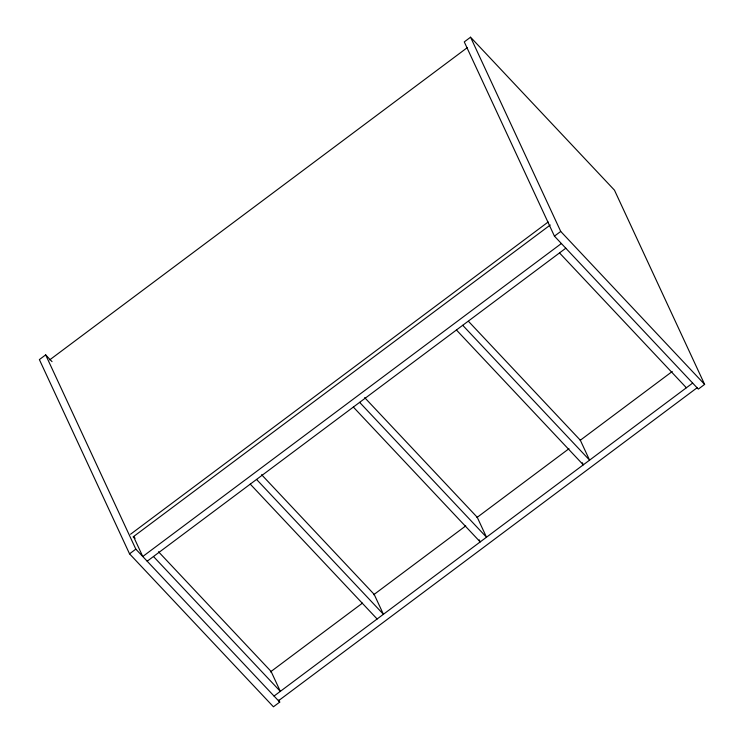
<?xml version="1.0" encoding="UTF-8"?>
<svg xmlns="http://www.w3.org/2000/svg" width="744" height="744" viewBox="0 0 744 744"><rect width="100%" height="100%" fill="white"/><g stroke="black" fill="none" stroke-linecap="round" stroke-linejoin="round"><path stroke-width="1.12" d="M52.024 361.649L45.663 354.888L39.376 359.594L129.54 553.834L273.439 706.8L279.725 702.094L278.749 700.002M470.561 37.2L464.275 41.906L554.438 236.146L698.337 389.112L704.624 384.406L614.46 190.166L470.561 37.2L560.725 231.44L704.624 384.406M49.634 359.919L467.279 47.653M130.553 534.239L548.189 221.982M133.074 536.926L550.272 224.995M129.54 553.834L135.827 549.137L45.663 354.888M554.438 236.146L560.725 231.44M561.385 243.521L142.764 556.512L133.52 536.591L135.11 538.284M147.182 561.209L565.803 248.217M270.379 671.962L362.477 603.105M373.637 594.763L465.735 525.906M476.895 517.554L568.993 448.697M580.153 440.355L672.251 371.498M274.043 696.059L692.655 383.076M278.461 700.755L697.082 387.773M559.516 252.923L686.368 387.773M468.534 321.38L580.329 440.225L589.574 460.145L462.722 325.295M456.435 329.992L583.287 464.842L582.32 462.749M364.662 397.612L477.248 517.294L486.492 537.215L359.64 402.365M353.353 407.07L480.206 541.92L479.238 539.819M261.581 474.681L374.167 594.363L383.411 614.284L256.559 479.434M250.263 484.139L377.124 618.989M158.5 551.76L271.086 671.432L280.33 691.362L153.478 556.512M135.827 549.137L279.725 702.094"/></g></svg>
